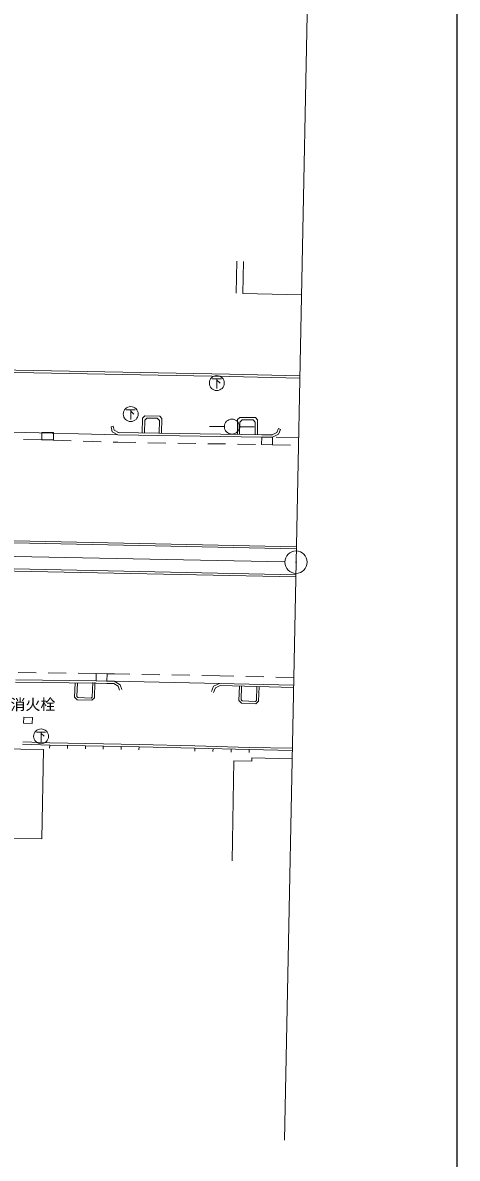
# Model space of a CAD drawing. Units: millimetres, scale not verified. Extents: x 40000 to 680000, y 20000 to 380000.
# Drawn here: x 550002 to 579000, y 242465 to 318245 of the extents above; entities that cross this region are included whole.
import ezdxf
from ezdxf.enums import TextEntityAlignment as Align

# ---------------------------------------------------------------- set-up
doc = ezdxf.new("R2010")
doc.units = ezdxf.units.MM
doc.header["$LTSCALE"] = 1000
doc.linetypes.add('USER2', pattern=[2, 1.2, -0.8])
doc.linetypes.add('USER3', pattern=[2, 1.5, -0.5])
for name, color, linetype, lineweight in [('M-TTL-BAND', 7, 'Continuous', 25), ('S-BGD', 1, 'Continuous', 13), ('S-BGD-HTXT', 6, 'Continuous', 13), ('S-BMK', 2, 'Continuous', 13)]:
    doc.layers.add(name, color=color, linetype=linetype, lineweight=lineweight)
doc.styles.add('ＭＳ ゴシック', font='')
doc.styles.get('ＭＳ ゴシック').set_extended_font_data('MS Gothic')

# ---------------------------------------------------------------- blocks, each defined once
blk = doc.blocks.new('BUHIN19')
at = {"layer": 'S-BGD'}
blk.add_circle((0, 0), 498, dxfattribs=at)
blk = doc.blocks.new('BUHIN112')
at = {"layer": 'S-BGD'}
blk.add_line((0, 0), (-199, -17), dxfattribs=at)
blk = doc.blocks.new('BUHIN113')
at = {"layer": 'S-BGD'}
blk.add_line((0, 0), (-199, -15), dxfattribs=at)
blk = doc.blocks.new('BUHIN141')
at = {"layer": 'S-BMK'}
for radius in [746, 22.5]:
    blk.add_circle((0, 0), radius, dxfattribs=at)
blk = doc.blocks.new('BUHIN148')
at = {"layer": 'S-BGD'}
for p, q in [((283, 33), (-363, -42)), ((186, 22), (25, -214)), ((248, 336), (318, -270))]:
    blk.add_line(p, q, dxfattribs=at)
blk.add_circle((0, 0), 498, dxfattribs=at)

msp = doc.modelspace()

# ---------------------------------------------------------------- linework, layer by layer
at = {"layer": 'M-TTL-BAND'}
msp.add_line((579000, 20000), (579000, 370000), dxfattribs=at)
at = {"layer": 'S-BGD'}
for p, q in [((564248, 300187), (564287, 302328)), ((564684, 300177), (564738, 302319)), ((568598, 300079), (564684, 300177)), ((546742, 294963), (563798, 294639)), ((546745, 295113), (563801, 294789)), ((563801, 294789), (568490, 294681)), ((563797, 294639), (568487, 294531)), ((558006, 291856), (557978, 290871)), ((558160, 292003), (558006, 291856)), ((558293, 291864), (558141, 291719)), ((559141, 291988), (558160, 292003)), ((558973, 291845), (558293, 291864)), ((559121, 291690), (558973, 291845)), ((559286, 291836), (559141, 291988)), ((559258, 290851), (559286, 291836)), ((564325, 290773), (564338, 291761)), ((564490, 291909), (564338, 291761)), ((564490, 291909), (565525, 291895)), ((565673, 291743), (565525, 291895)), ((556048, 291311), (555902, 291280)), ((555973, 290946), (555902, 291280)), ((556105, 291047), (556048, 291311)), ((556427, 290879), (556105, 291047)), ((558128, 290869), (558141, 291719)), ((559108, 290853), (559121, 291690)), ((563457, 291294), (562457, 291296)), ((564457, 291285), (565456, 291269)), ((564475, 290770), (564486, 291597)), ((564638, 291744), (564486, 291597)), ((564638, 291744), (565373, 291735)), ((565521, 291583), (565373, 291735)), ((565521, 291583), (565509, 290754)), ((565659, 290752), (565673, 291743)), ((567066, 291164), (566953, 290891)), ((567066, 291164), (567205, 291106)), ((567205, 291106), (567070, 290782)), ((549349, 290925), (556357, 290746)), ((551272, 290414), (551279, 290901)), ((552047, 290402), (551272, 290414)), ((551279, 290901), (552054, 290889)), ((552054, 290889), (552047, 290402)), ((556357, 290746), (555973, 290946)), ((565949, 290597), (556357, 290746)), ((565951, 290747), (556360, 290896)), ((565949, 290597), (565939, 290097)), ((566677, 290584), (565949, 290597)), ((566677, 290584), (565949, 290597)), ((566680, 290734), (565951, 290747)), ((566953, 290891), (566609, 290717)), ((566667, 290083), (566677, 290584)), ((567070, 290782), (566677, 290584)), ((565939, 290097), (566667, 290083)), ((568257, 283130), (507832, 284400)), ((568260, 283280), (507835, 284550)), ((507852, 282663), (568223, 281409)), ((507849, 282513), (568219, 281259)), ((549532, 274390), (554896, 274319)), ((554911, 274819), (554896, 274319)), ((555628, 274797), (554911, 274819)), ((555612, 274297), (555628, 274797)), ((549530, 274240), (554894, 274169)), ((553464, 273240), (553498, 274202)), ((553649, 274204), (553612, 273283)), ((554640, 273247), (554674, 274211)), ((554824, 274213), (554788, 273198)), ((554892, 274169), (555611, 274147)), ((554896, 274319), (555612, 274297)), ((554896, 274319), (555612, 274297)), ((555611, 274147), (556073, 274144)), ((555612, 274297), (556113, 274294)), ((556073, 274144), (556382, 273968)), ((563135, 274156), (556113, 274294)), ((556113, 274294), (556508, 274069)), ((556382, 273968), (556461, 273705)), ((556508, 274069), (556605, 273748)), ((562600, 273615), (562739, 273960)), ((562739, 273960), (563135, 274156)), ((562739, 273559), (562857, 273851)), ((562857, 273851), (563169, 274005)), ((563135, 274156), (568074, 274039)), ((563169, 274005), (568071, 273889)), ((564423, 273011), (564457, 273975)), ((564570, 273054), (564607, 273971)), ((565598, 273019), (565631, 273947)), ((565746, 272969), (565781, 273943)), ((553633, 273062), (553464, 273240)), ((553612, 273283), (553680, 273211)), ((554605, 273028), (553633, 273062)), ((553680, 273211), (554566, 273179)), ((554566, 273179), (554640, 273247)), ((554788, 273198), (554605, 273028)), ((564592, 272833), (564423, 273011)), ((564570, 273054), (564639, 272982)), ((565563, 272799), (564592, 272833)), ((564639, 272982), (565525, 272950)), ((565525, 272950), (565598, 273019)), ((565746, 272969), (565563, 272799)), ((550072, 271893), (550057, 271500)), ((550057, 271500), (550638, 271477)), ((550654, 271870), (550072, 271893)), ((550638, 271477), (550654, 271870)), ((541467, 269911), (551392, 269734)), ((549998, 270098), (551804, 270041)), ((550003, 270248), (551809, 270191)), ((551804, 270041), (557763, 269933)), ((551804, 270041), (557763, 269933)), ((551807, 270191), (557767, 270083)), ((557763, 269933), (561494, 269834)), ((557767, 270083), (561498, 269984)), ((561494, 269834), (565116, 269734)), ((561494, 269834), (565116, 269734)), ((561498, 269984), (565119, 269884)), ((565119, 269884), (567990, 269837)), ((551392, 269734), (551286, 263782)), ((565116, 269734), (567987, 269687)), ((565301, 269182), (565294, 268958)), ((565301, 269182), (567975, 269126)), ((564094, 268984), (563968, 262326)), ((564094, 268984), (565294, 268958)), ((551286, 263782), (541361, 263959))]:
    msp.add_line(p, q, dxfattribs=at)
at = {"layer": 'S-BGD', "linetype": 'USER2'}
for p, q in [((546066, 290512), (551269, 290401)), ((552038, 290389), (556345, 290246)), ((556345, 290246), (565941, 290097)), ((566665, 290084), (568396, 290043)), ((554903, 274819), (549541, 274889)), ((556120, 274794), (555616, 274797)), ((563146, 274656), (556120, 274794)), ((568084, 274539), (563146, 274656))]:
    msp.add_line(p, q, dxfattribs=at)
at = {"layer": 'S-BGD', "linetype": 'USER3'}
msp.add_line((568406, 290543), (566677, 290584), dxfattribs=at)
at = {"layer": 'S-BGD-HTXT'}
for q in [(569042, 322115), (567463, 243664)]:
    msp.add_line((568239, 282245), q, dxfattribs=at)
at = {"layer": 'S-BMK'}
msp.add_line((469009, 284242), (567489, 282260), dxfattribs=at)

# ---------------------------------------------------------------- block references
at = {"rotation": 84.0093}
for name, p in [('BUHIN148', (562954, 294196)), ('BUHIN148', (557211, 292125)), ('BUHIN19', (563957, 291293)), ('BUHIN141', (568239, 282245)), ('BUHIN148', (551227, 270623)), ('BUHIN112', (551804, 270041)), ('BUHIN112', (552996, 270019)), ('BUHIN112', (554188, 269998)), ('BUHIN112', (555379, 269976)), ('BUHIN112', (556571, 269955)), ('BUHIN112', (557763, 269933)), ('BUHIN113', (561494, 269834)), ('BUHIN113', (562701, 269801)), ('BUHIN113', (563909, 269767)), ('BUHIN113', (565116, 269734))]:
    msp.add_blockref(name, p, dxfattribs=at)

# ---------------------------------------------------------------- texts
at = {"layer": 'S-BGD', "style": 'ＭＳ ゴシック'}
msp.add_text('消火栓', height=733.1, dxfattribs=at).set_placement((549186, 272162), align=Align.BOTTOM_LEFT)

doc.saveas('drawing.dxf')
